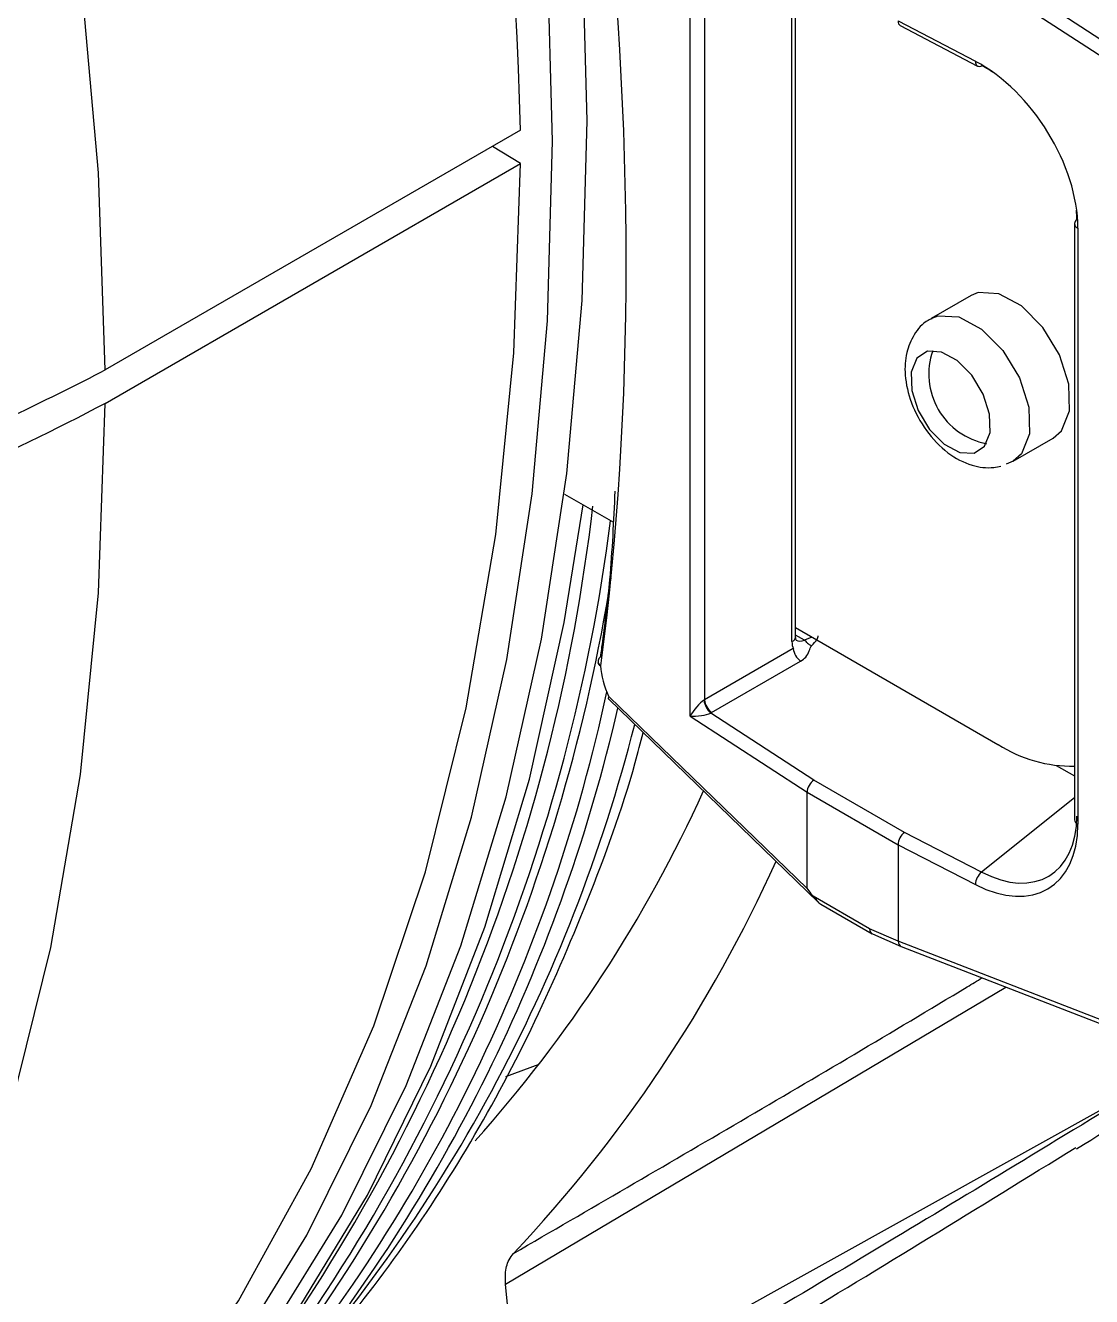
# Model space of a CAD drawing. Extents: x 17.3 to 113.1, y 4.8 to 84.5.
# Drawn here: x 82.8 to 83.837, y 63.717 to 64.953 of the extents above; entities that cross this region are included whole.
import ezdxf

# ---------------------------------------------------------------- set-up
doc = ezdxf.new("R2010")
doc.units = 0
doc.header["$MEASUREMENT"] = 0
doc.layers.add('OBJECT', color=7, linetype='CONTINUOUS')

msp = doc.modelspace()

# ---------------------------------------------------------------- linework, layer by layer
at = {"layer": 'OBJECT'}
for p, q in [((83.4465, 64.2814), (83.4465, 65.0812)), ((83.4604, 65.0644), (83.4604, 64.2971)), ((83.6561, 65.063), (83.9603, 64.865)), ((83.9531, 64.8534), (83.6488, 65.0515)), ((83.5455, 64.3539), (83.5455, 65.0148)), ((83.5491, 64.3583), (83.5491, 65.0125)), ((83.6488, 64.9575), (83.7241, 64.9181)), ((83.6509, 64.9529), (83.7261, 64.9135)), ((83.2816, 64.8512), (82.8776, 64.618)), ((83.2816, 64.8186), (83.2541, 64.8353)), ((82.8776, 64.5854), (83.2816, 64.8186)), ((83.8204, 64.7603), (83.8204, 64.1805)), ((83.8237, 64.756), (83.8237, 64.1762)), ((83.7198, 64.6904), (83.6809, 64.6679)), ((83.7609, 64.5293), (83.7998, 64.5518)), ((83.7609, 64.5293), (83.7539, 64.5265)), ((83.3242, 64.4973), (83.3718, 64.4699)), ((83.5491, 64.3675), (83.746, 64.2538)), ((83.5577, 64.3552), (83.5491, 64.3601)), ((83.565, 64.3583), (83.5577, 64.3552)), ((83.5469, 64.347), (83.4604, 64.2971)), ((83.4674, 64.2849), (83.554, 64.3348)), ((83.367, 64.2981), (83.5715, 64.1003)), ((83.5604, 64.1139), (83.3676, 64.3003)), ((83.567, 64.2192), (83.4666, 64.2844)), ((83.4465, 64.2814), (83.5604, 64.2074)), ((83.8026, 64.2335), (83.8204, 64.2232)), ((83.655, 64.1684), (83.567, 64.2192)), ((83.5604, 64.1139), (83.5604, 64.2074)), ((83.5604, 64.2074), (83.6488, 64.1564)), ((83.5604, 64.2074), (83.5604, 64.2074)), ((83.8204, 64.2019), (83.7301, 64.1298)), ((83.7301, 64.1298), (83.655, 64.1684)), ((83.6488, 64.1564), (83.6488, 64.0625)), ((83.6488, 64.1564), (83.7241, 64.1177)), ((83.6211, 64.0746), (83.5662, 64.1063)), ((83.5738, 64.0985), (83.6235, 64.0698)), ((83.6488, 64.0625), (83.6211, 64.0746)), ((83.6238, 64.0696), (83.6518, 64.0575)), ((83.9531, 63.9445), (83.6488, 64.0625)), ((83.6519, 64.0574), (83.9562, 63.9394)), ((83.267, 63.7292), (83.7536, 64.018)), ((83.2671, 63.9309), (83.2996, 63.9429)), ((83.901, 63.9289), (83.2805, 63.5845)), ((83.2805, 63.5845), (83.267, 63.7292))]:
    msp.add_line(p, q, dxfattribs=at)
at = {"layer": 'OBJECT', "flags": 128}
for points in [[(82.956, 63.5749), (83.0361, 63.6802), (83.1076, 63.7962), (83.1702, 63.9224), (83.2236, 64.0581), (83.2676, 64.2029), (83.302, 64.3561), (83.3267, 64.5172), (83.3415, 64.6854), (83.3465, 64.8601), (83.3415, 65.0405), (83.3267, 65.2258), (83.302, 65.4154), (83.2676, 65.6083), (83.2236, 65.8039), (83.1702, 66.0013), (83.1076, 66.1997), (83.0361, 66.3982), (82.956, 66.5961)], [(82.9221, 63.5553), (83.0022, 63.6607), (83.0737, 63.7766), (83.1363, 63.9028), (83.1897, 64.0385), (83.2337, 64.1833), (83.2681, 64.3365), (83.2927, 64.4976), (83.3076, 64.6658), (83.3125, 64.8405), (83.3076, 65.0209), (83.2927, 65.2062), (83.2681, 65.3958), (83.2337, 65.5887), (83.1897, 65.7843), (83.1363, 65.9817), (83.0737, 66.1801), (83.0022, 66.3786), (82.9221, 66.5765)], [(82.8776, 64.618), (82.8711, 64.8096), (82.8534, 65.0066), (82.8247, 65.2082), (82.7851, 65.4134), (82.7348, 65.6212), (82.674, 65.8306), (82.603, 66.0407), (82.5222, 66.2505), (82.4318, 66.459)], [(82.8358, 63.4923), (82.9262, 63.5965), (83.007, 63.7129), (83.078, 63.8411), (83.1388, 63.9803), (83.1891, 64.13), (83.2287, 64.2895), (83.2574, 64.4579), (83.2751, 64.6346), (83.2816, 64.8186)], [(83.7998, 64.5518), (83.8079, 64.5589), (83.8156, 64.5783), (83.8149, 64.6042), (83.8057, 64.6327), (83.7896, 64.6594), (83.7689, 64.6803), (83.7468, 64.6921), (83.7268, 64.6932), (83.7198, 64.6904)], [(83.6811, 64.668), (83.6879, 64.6707), (83.708, 64.6697), (83.73, 64.6578), (83.7507, 64.637), (83.7668, 64.6103), (83.776, 64.5818), (83.7767, 64.5559), (83.769, 64.5365), (83.7609, 64.5293)], [(83.6773, 64.6361), (83.6669, 64.6293), (83.6616, 64.6159), (83.6621, 64.5981), (83.6684, 64.5785), (83.6795, 64.5602), (83.6937, 64.5458), (83.7089, 64.5377), (83.7227, 64.537), (83.733, 64.5438), (83.7384, 64.5571), (83.7378, 64.575), (83.7316, 64.5945), (83.7205, 64.6129), (83.7062, 64.6272), (83.6911, 64.6354), (83.6773, 64.6361)], [(82.4318, 63.2591), (82.5222, 63.3633), (82.603, 63.4797), (82.674, 63.6079), (82.7348, 63.7471), (82.7851, 63.8968), (82.8247, 64.0563), (82.8534, 64.2247), (82.8711, 64.4014), (82.8776, 64.5854)], [(82.9835, 63.5947), (83.0624, 63.6999), (83.1327, 63.8156), (83.1943, 63.9412), (83.2468, 64.0762), (83.2901, 64.2201), (83.3239, 64.3723), (83.3424, 64.4868)]]:
    msp.add_lwpolyline(points, dxfattribs=at)
at = {"layer": 'OBJECT'}
for centre, radius, start, end in [((78.7181, 64.7207), 4.5653, 1.6388, 25.585), ((83.7287, 64.9174), 0.00467, 171.7443, 236.497), ((83.7278, 64.9174), 0.00424, 246.7359, 303.6449), ((83.825, 64.76), 0.00463, 119.4906, 176.053), ((83.8255, 64.7607), 0.00506, 185.2895, 250.0206), ((83.7476, 64.614), 0.0689, 160.733, 259.2616), ((81.5707, 64.6912), 1.793, 322.5433, 353.417), ((81.6014, 64.6983), 1.7823, 322.4893, 352.6837), ((81.6342, 64.6923), 1.7574, 322.3607, 350.9366), ((83.544, 64.3588), 0.00516, 287.6282, 354.5152), ((83.5651, 64.3494), 0.0184, 187.4761, 232.5249), ((83.5508, 64.3454), 0.012, 34.8955, 54.5717), ((83.5695, 64.3627), 0.0137, 229.5407, 248.5227), ((83.3669, 64.334), 0.01, 172.4421, 180), ((83.3669, 64.334), 0.01, 180, 182.4655), ((83.3612, 64.3342), 0.00438, 187.4785, 245.8008), ((83.3622, 64.3345), 0.00531, 120.294, 170.4224), ((83.3628, 64.335), 0.00587, 176.3117, 234.7519), ((81.7589, 64.6531), 1.644, 321.2361, 347.7716), ((83.4795, 64.2993), 0.0197, 187.2123, 229.006), ((83.4786, 64.2995), 0.0184, 187.4754, 232.5246), ((81.7843, 64.6577), 1.6341, 321.1916, 346.9626), ((81.8884, 64.6553), 1.5519, 317.3885, 345.752), ((83.8183, 64.3671), 0.1344, 237.4676, 270.91), ((82.2389, 64.7632), 1.3407, 318.1284, 335.5653), ((83.8255, 64.181), 0.00506, 185.2895, 250.0206), ((82.2667, 64.7101), 1.3859, 316.6571, 335.7272), ((83.7403, 64.1171), 0.0163, 128.7776, 177.8128), ((83.2124, 64.8604), 1.1712, 301.3846, 307.8126)]:
    msp.add_arc(centre, radius, start, end, dxfattribs=at)
for centre, major_axis, ratio, start_param, end_param in [((81.1256, 66.1749), (-1.5577, 2.9995), 0.54529, 3.803221, 4.099553), ((83.6557, 64.9617), (0.00482, 0.00876), 0.560658, 2.344748, 3.152958), ((83.7233, 64.8078), (-0.0726, 0.1139), 0.608944, 3.904062, 5.467262), ((83.73, 64.8121), (-0.0676, 0.1053), 0.60375, 5.317985, 5.465646), ((83.73, 64.8121), (-0.0676, 0.1053), 0.60375, 3.902446, 3.993627), ((83.4601, 64.297), (0.1107, 0.0629), 0.11127, 5.875651, 6.249662), ((83.5648, 64.3632), (0.0143, 0.0206), 0.62527, 2.408059, 2.785992), ((83.5583, 64.3677), (0.0094, 0.0118), 0.653417, 3.242256, 3.971132), ((83.3928, 64.3109), (-0.0231, 0.0444), 0.54529, 0.863818, 1.525649), ((83.4539, 64.2852), (0.0095, 0.0123), 0.262244, 0.597902, 2.08156), ((83.4539, 64.3016), (0.00993, 0.00183), 0.66592, 5.234349, 5.288429), ((83.4539, 64.2852), (0.0153, 0.0015), 0.233774, 4.17929, 5.662948), ((83.4546, 64.2939), (0.02, 0.0017), 0.625176, 5.304504, 5.358584), ((83.5676, 64.2114), (0.00523, 0.00853), 0.591402, 0.888066, 2.371596), ((83.73, 64.233), (-0.0665, 0.1065), 0.60747, 2.343934, 3.907134), ((83.7233, 64.2287), (-0.0728, 0.1143), 0.605309, 2.338179, 3.901379), ((83.6557, 64.1606), (0.00479, 0.00878), 0.563255, 0.858917, 2.342447), ((83.6909, 63.9988), (0.1304, -0.1154), 0.036351, 3.173733, 3.474403), ((83.6281, 64.0787), (0.00451, 0.00894), 0.611471, 2.321597, 3.176109), ((83.7898, 64.0083), (0.141, -0.0544), 0.050809, 3.161195, 3.167549), ((83.6557, 64.0667), (0.00381, 0.00925), 0.627458, 2.280628, 3.1544)]:
    msp.add_ellipse(centre, major_axis=major_axis, ratio=ratio, start_param=start_param, end_param=end_param, dxfattribs=at)
for points, knots in [([(83.6816, 64.6676), (83.6804, 64.6672), (83.6731, 64.6644), (83.6638, 64.6526), (83.656, 64.6344), (83.6547, 64.6117), (83.6608, 64.5853), (83.6754, 64.5582), (83.6962, 64.5365), (83.719, 64.5244), (83.7373, 64.5221), (83.7466, 64.524), (83.7489, 64.5245)], [0, 0, 0, 0, 0.018707, 0.117645, 0.212635, 0.320429, 0.449483, 0.586987, 0.726349, 0.856876, 0.964536, 1, 1, 1, 1]), ([(82.4293, 64.4686), (82.4772, 64.4774), (82.5739, 64.4951), (82.7292, 64.5426), (82.8227, 64.5901), (82.8776, 64.618)], [0, 0, 0, 0, 0.287513, 0.581796, 1, 1, 1, 1]), ([(82.8776, 64.5854), (82.8287, 64.5602), (82.7273, 64.5082), (82.5706, 64.461), (82.4665, 64.4426), (82.4293, 64.436)], [0, 0, 0, 0, 0.375049, 0.776984, 1, 1, 1, 1]), ([(83.3595, 64.3391), (83.3602, 64.344), (83.3634, 64.3689), (83.37, 64.4211), (83.3723, 64.4712), (83.3736, 64.5002)], [0, 0, 0, 0, 0.09544, 0.477224, 1, 1, 1, 1]), ([(83.5498, 64.3553), (83.5498, 64.3553), (83.5498, 64.3553), (83.5494, 64.3556), (83.5492, 64.3575), (83.5491, 64.3583)], [0, 0, 0, 0, 0.06294, 0.61458, 1, 1, 1, 1]), ([(83.554, 64.3348), (83.5558, 64.3361), (83.56, 64.339), (83.5622, 64.3445), (83.5638, 64.3482), (83.5645, 64.3499)], [0, 0, 0, 0, 0.305424, 0.682483, 1, 1, 1, 1]), ([(83.3676, 64.3003), (83.3676, 64.3003), (83.3674, 64.3), (83.3669, 64.2993), (83.3666, 64.2985), (83.3669, 64.2983), (83.367, 64.2982)], [0, 0, 0, 0, 0.024816, 0.292586, 0.805176, 1, 1, 1, 1]), ([(83.0413, 63.6139), (83.0542, 63.6275), (83.0953, 63.6709), (83.1593, 63.7516), (83.2303, 63.8591), (83.2934, 63.9757), (83.3476, 64.1017), (83.3834, 64.1986), (83.3983, 64.2556), (83.4009, 64.2653)], [0, 0, 0, 0, 0.079561, 0.255471, 0.431725, 0.608505, 0.785788, 0.96351, 1, 1, 1, 1]), ([(83.5662, 64.1063), (83.5673, 64.105), (83.5692, 64.1029), (83.5716, 64.1), (83.5732, 64.099), (83.5738, 64.0986)], [0, 0, 0, 0, 0.447453, 0.758426, 1, 1, 1, 1]), ([(83.2746, 63.7589), (83.3484, 63.8017), (83.4959, 63.8874), (83.6478, 63.977), (83.7257, 64.024), (83.7305, 64.0269)], [0, 0, 0, 0, 0.483924, 0.967819, 1, 1, 1, 1]), ([(83.901, 63.9289), (83.8576, 63.9024), (83.7723, 63.8502), (83.6441, 63.7729), (83.5165, 63.6967), (83.3917, 63.6232), (83.3103, 63.576), (83.2714, 63.5534)], [0, 0, 0, 0, 0.206023, 0.404822, 0.608638, 0.812834, 1, 1, 1, 1]), ([(83.2797, 63.5381), (83.3657, 63.5878), (83.5479, 63.6932), (83.727, 63.8036), (83.8216, 63.862)], [0, 0, 0, 0, 0.47183, 1, 1, 1, 1]), ([(83.267, 63.7292), (83.2668, 63.7325), (83.2664, 63.7413), (83.269, 63.7518), (83.2731, 63.7569), (83.2746, 63.7589)], [0, 0, 0, 0, 0.263885, 0.7231, 1, 1, 1, 1])]:
    msp.add_open_spline(points, degree=3, knots=knots, dxfattribs=at)

doc.saveas('drawing.dxf')
